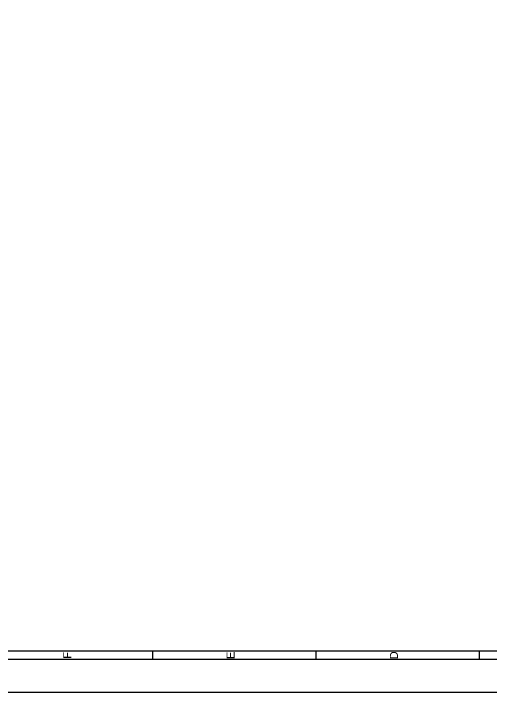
# Model space of a CAD drawing. Header units: millimetres. Extents: x 0 to 1189, y 0 to 841.
# Drawn here: x 609.4 to 899.2, y 0 to 412.1 of the extents above; entities that cross this region are included whole.
import ezdxf
from ezdxf.enums import TextEntityAlignment as Align

# ---------------------------------------------------------------- set-up
doc = ezdxf.new("R2010")
doc.units = ezdxf.units.MM
doc.styles.add('ARIAL', font='arial.ttf')

msp = doc.modelspace()

# ---------------------------------------------------------------- linework, layer by layer
for p, q in [((693.58, 25), (693.58, 20)), ((792.67, 25), (792.67, 20)), ((891.75, 25), (891.75, 20))]:
    msp.add_line(p, q)
for points in [[(0, 841), (1189, 841), (1189, 0), (0, 0)], [(20, 821), (1169, 821), (1169, 20), (20, 20)], [(25, 816), (1164, 816), (1164, 25), (25, 25)]]:
    msp.add_lwpolyline(points, close=True)

# ---------------------------------------------------------------- texts
at = {"style": 'ARIAL'}
for s, p in [('F', (645.79, 22.5)), ('E', (744.87, 22.5)), ('D', (843.96, 22.5))]:
    msp.add_text(s, height=4.86, rotation=90, dxfattribs=at).set_placement(p, align=Align.BOTTOM_CENTER)

doc.saveas('drawing.dxf')
